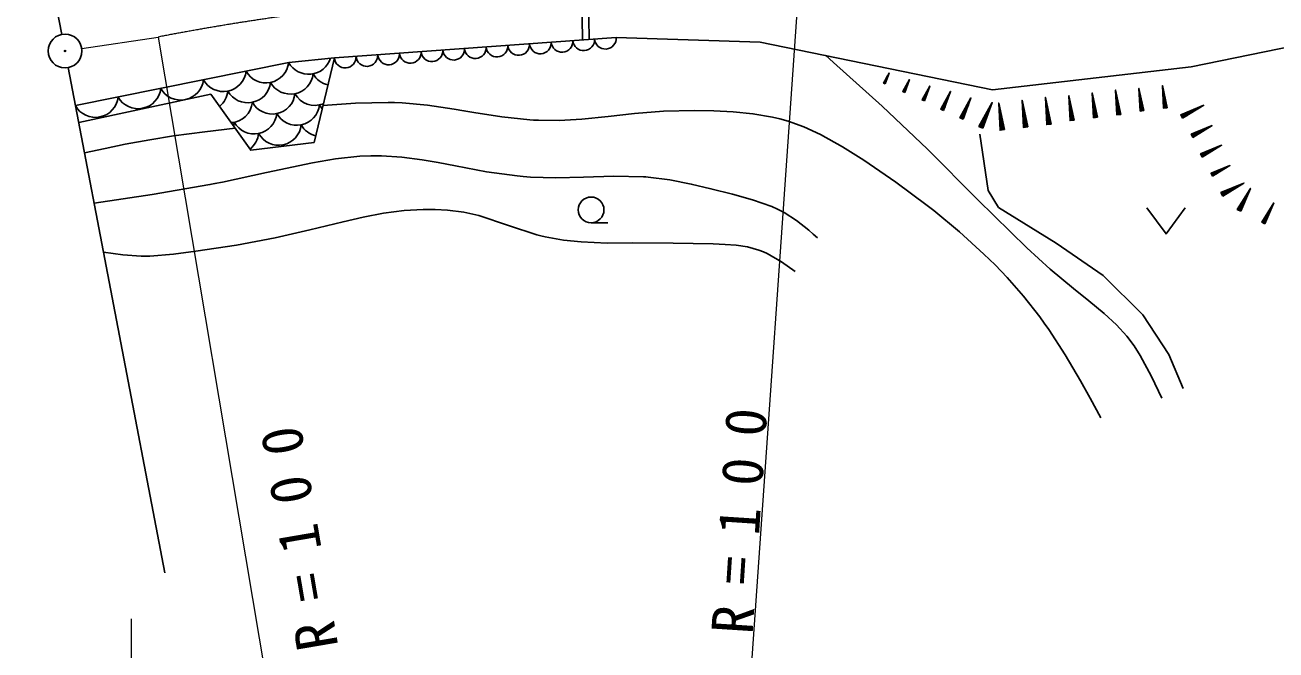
# Model space of a CAD drawing. Units: millimetres, scale not verified. Extents: x 40000 to 680000, y 20000 to 380000.
# Drawn here: x 67746 to 123205, y 242078 to 269796 of the extents above; entities that cross this region are included whole.
import ezdxf

# ---------------------------------------------------------------- set-up
doc = ezdxf.new("R2010")
doc.units = ezdxf.units.MM
doc.header["$LTSCALE"] = 1000
doc.linetypes.add('CHAIN', pattern=[18.5, 12, -1.5, 3.5, -1.5])
for name, color, linetype, lineweight in [('M-BGD', 7, 'Continuous', 25), ('M-BMK', 2, 'CHAIN', 13), ('M-BMK-HTXT', 7, 'Continuous', 13), ('M-BMK-OTRS', 5, 'Continuous', 25), ('M-BMK-SRVR', 3, 'Continuous', 25), ('M-OTRS', 6, 'Continuous', 25), ('M-STR-HTXT', 7, 'Continuous', 13)]:
    doc.layers.add(name, color=color, linetype=linetype, lineweight=lineweight)
doc.styles.add('ＭＳ ゴシック', font='')
doc.styles.get('ＭＳ ゴシック').set_extended_font_data('MS Gothic')

msp = doc.modelspace()

# ---------------------------------------------------------------- linework, layer by layer
at = {"layer": 'M-BGD'}
for p, q in [((92385, 274107), (92459, 269155)), ((92685, 274112), (92759, 269159)), ((105860, 267319), (105818, 267228)), ((105827, 267224), (105914, 267415)), ((105973, 267520), (105836, 267219)), ((105845, 267215), (106028, 267615)), ((105992, 267511), (105854, 267211)), ((105863, 267207), (105951, 267398)), ((106708, 266840), (106928, 267320)), ((105914, 267294), (105873, 267203)), ((106725, 266964), (106675, 266855)), ((106686, 266850), (106791, 267079)), ((106862, 267205), (106697, 266845)), ((106884, 267195), (106719, 266835)), ((106730, 266830), (106835, 267059)), ((106791, 266934), (106741, 266825)), ((107750, 266891), (107558, 266471)), ((107571, 266465), (107827, 267025)), ((107776, 266879), (107584, 266459)), ((108414, 266046), (108743, 266767)), ((116234, 265840), (116105, 266799)), ((117262, 266012), (117145, 266884)), ((118297, 266137), (118180, 267010)), ((118189, 266789), (118277, 266135)), ((118229, 266794), (118317, 266140)), ((107591, 266610), (107533, 266482)), ((107545, 266477), (107668, 266744)), ((107597, 266453), (107719, 266721)), ((107667, 266575), (107609, 266448)), ((108440, 266233), (108365, 266069)), ((108381, 266061), (108538, 266405)), ((108645, 266594), (108398, 266054)), ((108677, 266579), (108430, 266039)), ((108447, 266031), (108604, 266375)), ((109533, 266280), (109259, 265679)), ((109277, 265671), (109643, 266471)), ((109570, 266263), (109295, 265663)), ((110134, 265284), (110573, 266244)), ((111067, 265166), (110927, 266212)), ((112102, 265291), (111962, 266338)), ((113136, 265416), (112996, 266463)), ((114164, 265589), (114036, 266548)), ((114047, 266306), (114143, 265586)), ((114090, 266312), (114186, 265592)), ((115199, 265714), (115071, 266674)), ((115081, 266431), (115177, 265711)), ((115125, 266437), (115221, 265717)), ((116116, 266556), (116212, 265837)), ((116190, 265834), (116129, 266292)), ((116159, 266562), (116256, 265842)), ((116277, 265845), (116216, 266303)), ((117155, 266664), (117242, 266010)), ((117222, 266007), (117167, 266423)), ((117194, 266669), (117282, 266015)), ((117302, 266018), (117246, 266434)), ((117295, 266218), (117322, 266020)), ((118257, 266132), (118201, 266548)), ((118211, 266328), (118237, 266130)), ((118336, 266143), (118281, 266559)), ((118330, 266344), (118356, 266145)), ((108538, 266188), (108463, 266024)), ((109306, 265878), (109222, 265696)), ((109240, 265688), (109415, 266070)), ((109313, 265655), (109488, 266036)), ((109415, 265828), (109331, 265646)), ((110090, 265304), (110300, 265762)), ((110442, 266014), (110112, 265294)), ((110485, 265994), (110156, 265274)), ((110178, 265264), (110387, 265722)), ((110938, 265948), (111043, 265163)), ((111019, 265159), (110953, 265659)), ((110986, 265954), (111091, 265169)), ((111114, 265172), (111048, 265672)), ((111973, 266073), (112078, 265288)), ((112054, 265285), (111987, 265784)), ((112020, 266079), (112125, 265294)), ((112149, 265297), (112082, 265797)), ((113007, 266198), (113112, 265413)), ((113089, 265410), (113022, 265909)), ((113055, 266204), (113160, 265419)), ((113184, 265423), (113117, 265922)), ((113176, 265664), (113208, 265426)), ((114121, 265583), (114060, 266041)), ((114070, 265798), (114099, 265580)), ((114208, 265595), (114147, 266053)), ((114201, 265816), (114230, 265598)), ((115155, 265708), (115094, 266166)), ((115105, 265924), (115134, 265706)), ((115243, 265720), (115182, 266178)), ((115235, 265941), (115265, 265723)), ((116139, 266049), (116168, 265831)), ((116270, 266066), (116299, 265848)), ((117176, 266203), (117203, 266004)), ((119209, 265905), (119013, 265805)), ((119023, 265786), (119434, 265996)), ((119679, 266097), (119033, 265766)), ((119043, 265746), (119905, 266187)), ((119699, 266057), (119053, 265727)), ((119063, 265707), (119474, 265918)), ((119269, 265788), (119073, 265688)), ((110168, 265532), (110069, 265314)), ((110299, 265472), (110200, 265254)), ((110964, 265394), (110996, 265156)), ((111106, 265413), (111138, 265175)), ((111998, 265519), (112030, 265281)), ((112141, 265538), (112173, 265301)), ((113033, 265645), (113065, 265407)), ((119485, 264928), (119858, 265119)), ((120081, 265211), (119494, 264910)), ((119503, 264892), (120286, 265293)), ((120100, 265175), (119512, 264874)), ((119653, 265037), (119476, 264946)), ((119521, 264856), (119895, 265048)), ((119708, 264930), (119530, 264839)), ((120071, 264160), (119892, 264069)), ((119901, 264052), (120276, 264243)), ((120498, 264334), (119911, 264034)), ((119920, 264016), (120703, 264417)), ((120516, 264299), (119929, 263998)), ((119938, 263980), (120312, 264172)), ((120125, 264054), (119947, 263963)), ((120900, 263448), (120371, 263178)), ((120380, 263162), (121085, 263522)), ((120515, 263292), (120355, 263210)), ((120363, 263194), (120700, 263366)), ((120916, 263416), (120388, 263146)), ((120396, 263130), (120732, 263302)), ((120564, 263196), (120404, 263114)), ((120987, 262457), (120791, 262357)), ((120801, 262337), (121212, 262548)), ((121457, 262648), (120811, 262318)), ((120821, 262298), (121683, 262739)), ((121478, 262609), (120831, 262279)), ((120841, 262259), (121253, 262470)), ((121047, 262340), (120851, 262239)), ((121574, 261593), (122020, 262452)), ((121617, 261819), (121515, 261624)), ((121535, 261613), (121748, 262023)), ((121889, 262247), (121554, 261603)), ((121928, 262227), (121593, 261583)), ((121613, 261573), (121826, 261983)), ((122654, 261035), (123060, 261816)), ((121734, 261758), (121632, 261563)), ((122693, 261240), (122601, 261063)), ((122619, 261054), (122812, 261426)), ((122941, 261630), (122636, 261044)), ((122976, 261611), (122672, 261026)), ((122690, 261017), (122883, 261389)), ((92841, 261028), (93591, 261028)), ((122800, 261185), (122707, 261007))]:
    msp.add_line(p, q, dxfattribs=at)
for points in [[(118140, 253241), (117686, 254213), (117184, 255146), (116917, 255561), (116586, 256003), (116132, 256501), (115587, 257004), (114913, 257559), (114227, 258103), (113192, 258974), (112155, 259916), (109988, 262046), (107753, 264289), (105739, 266196), (103595, 268139), (103415, 268300), (103236, 268461)], [(81460, 268339), (80562, 264587), (77754, 264242), (75981, 266728), (70126, 265469)], [(80956, 266233), (82402, 266330), (83845, 266364), (84119, 266358), (84461, 266344), (85586, 266241), (86771, 266067), (87207, 265995), (87643, 265920), (88881, 265723), (90121, 265590), (90290, 265580), (90516, 265571), (91431, 265567), (92431, 265627), (93600, 265745), (94771, 265874), (96056, 265968), (97427, 266004), (98285, 265990), (99144, 265943), (100018, 265857), (100881, 265711), (101212, 265633), (101584, 265529), (102275, 265279), (103010, 264939), (103982, 264397), (104926, 263800), (106353, 262820), (107737, 261797), (107856, 261705), (108033, 261567), (109167, 260625), (110259, 259638), (110753, 259154), (111292, 258592), (112016, 257766), (112730, 256855), (112934, 256574), (113134, 256291), (113859, 255171), (114535, 254019), (114967, 253240), (115435, 252378)], [(77056, 265221), (75717, 265062), (74328, 264875), (73279, 264707), (72192, 264506), (71304, 264326), (70382, 264129)], [(110072, 264949), (110440, 262463), (110901, 261703), (113456, 260115), (115550, 258688), (117300, 256939), (118451, 255189), (119095, 253670)], [(70810, 261888), (73382, 262273), (75941, 262717), (76162, 262761), (76494, 262828), (78450, 263253), (80495, 263682), (81510, 263854), (82591, 263973), (83072, 263996), (83552, 263996), (84455, 263937), (85357, 263815), (86063, 263692), (86834, 263547), (88201, 263291), (89571, 263100), (89833, 263076), (90160, 263052), (91282, 263018), (92510, 263045), (93843, 263085), (95172, 263066), (95273, 263059), (95375, 263052), (96331, 262929), (97281, 262743), (98157, 262534), (99107, 262288), (99992, 262046), (100848, 261747), (101107, 261631), (101400, 261479), (101946, 261123), (102491, 260691), (102688, 260524), (102883, 260355)], [(101894, 258871), (101279, 259297), (100643, 259662), (100478, 259737), (100276, 259815), (99781, 259951), (99266, 260028), (98782, 260065), (98253, 260085), (96482, 260124), (94656, 260130), (93553, 260126), (92408, 260175), (91625, 260252), (90811, 260395), (90620, 260440), (90430, 260490), (89175, 260910), (87868, 261344), (87200, 261491), (86472, 261584), (85933, 261614), (85395, 261614), (84552, 261565), (83643, 261447), (82740, 261277), (81844, 261074), (80366, 260712), (78831, 260355), (77121, 260039), (75325, 259771), (74326, 259631), (73278, 259547), (73087, 259544), (72897, 259546), (72076, 259607), (71223, 259724)], [(117486, 261688), (118336, 260532), (119186, 261688)]]:
    msp.add_lwpolyline(points, dxfattribs=at)
for points in [[(105877, 267189), (106049, 267661), (105805, 267223)], [(106747, 266809), (106953, 267375), (106659, 266849)], [(107616, 266429), (107856, 267089), (107514, 266476)], [(108472, 266000), (108781, 266848), (108341, 266060)], [(115289, 265704), (115056, 266783), (115115, 265681)], [(116324, 265829), (116091, 266908), (116150, 265806)], [(117344, 266003), (117132, 266984), (117185, 265982)], [(118379, 266128), (118167, 267109), (118220, 266107)], [(109341, 265620), (109684, 266562), (109196, 265686)], [(110211, 265222), (110623, 266353), (110037, 265302)], [(111165, 265155), (110911, 266331), (110975, 265129)], [(112200, 265280), (111946, 266457), (112010, 265254)], [(113235, 265405), (112980, 266582), (113044, 265380)], [(114255, 265579), (114022, 266658), (114080, 265556)], [(119064, 265658), (120003, 266237), (118983, 265815)], [(119521, 264812), (120375, 265339), (119449, 264954)], [(119938, 263936), (120792, 264462), (119866, 264078)], [(120396, 263089), (121165, 263563), (120331, 263218)], [(120842, 262210), (121781, 262789), (120762, 262367)], [(121642, 261533), (122071, 262550), (121485, 261614)], [(122716, 260980), (123106, 261905), (122574, 261054)]]:
    msp.add_lwpolyline(points, close=True, dxfattribs=at)
msp.add_circle((92841, 261598), 570, dxfattribs=at)
for centre, start, end in [((78428, 268241), 209.0933, 353.7934), ((80318, 268624), 209.0933, 342.5857), ((74648, 267476), 282.5139, 353.7934), ((76538, 267859), 209.0933, 353.7934), ((79513, 267742), 209.0933, 353.7934), ((81403, 268124), 209.0933, 256.8174), ((72758, 267094), 209.0933, 353.7934), ((74648, 267476), 209.0933, 281.7536), ((75733, 266976), 308.7847, 353.7934), ((77623, 267359), 209.0933, 353.7934), ((70867, 266711), 209.0933, 353.7934), ((76818, 266477), 273.5615, 353.7934), ((78708, 266859), 209.0933, 353.7934), ((79793, 266359), 209.0933, 353.7934), ((80598, 267242), 209.0933, 291.6965), ((81683, 266742), 209.0933, 220.9551), ((77903, 265977), 209.0933, 353.7934), ((76012, 265594), 344.1934, 353.7934), ((78988, 265477), 209.0933, 353.7934), ((80878, 265860), 209.0933, 255.9148), ((77097, 265095), 307.7217, 353.7934)]:
    msp.add_arc(centre, 1012, start, end, dxfattribs=at)
at = {"layer": 'M-BMK'}
msp.add_line((70262, 268756), (73647, 269264), dxfattribs=at)
msp.add_arc((94493, 161257), 110000, 86.07388, 100.92432, dxfattribs=at)
at = {"layer": 'M-BMK-HTXT'}
for radius in [31.3, 25, 18.8, 12.5, 6.3]:
    msp.add_circle((69520, 268644), radius, dxfattribs=at)
at = {"layer": 'M-BMK-OTRS'}
msp.add_line((81460, 268339), (93956, 269246), dxfattribs=at)
for points in [[(93956, 269246), (100332, 269037), (110636, 266926), (119442, 267941), (129117, 269919), (132971, 272151), (137152, 275882), (140344, 279344), (143005, 283278), (147140, 288844), (151605, 293424), (153301, 294828)], [(69983, 266219), (79434, 268132), (81460, 268339)]]:
    msp.add_lwpolyline(points, dxfattribs=at)
for centre in [(90592, 269002), (91553, 269072), (92514, 269142), (93476, 269211), (82901, 268444), (83863, 268514), (84824, 268583), (85785, 268653), (86747, 268723), (87708, 268793), (88669, 268862), (89630, 268932), (81940, 268374)]:
    msp.add_arc(centre, 482, 184.1513, 4.1513, dxfattribs=at)
at = {"layer": 'M-BMK-SRVR'}
msp.add_circle((69520, 268644), 750, dxfattribs=at)
at = {"layer": 'M-OTRS'}
for p, q in [((69372, 269380), (64279, 295538)), ((69661, 267908), (73938, 245500))]:
    msp.add_line(p, q, dxfattribs=at)
at = {"layer": 'M-STR-HTXT'}
for p, q in [((99968, 241505), (102025, 270999)), ((73647, 269264), (78568, 240022)), ((72456, 243463), (72456, 232516))]:
    msp.add_line(p, q, dxfattribs=at)

# ---------------------------------------------------------------- texts
at = {"layer": 'M-STR-HTXT', "char_height": 1833, "attachment_point": 7, "style": 'ＭＳ ゴシック'}
for insert, rotation in [((100029, 242737), 86.3), ((81668, 242240), 99.7)]:
    msp.add_mtext('\\T1.76;R=100', dxfattribs=dict(at, insert=insert, rotation=rotation))

doc.saveas('drawing.dxf')
